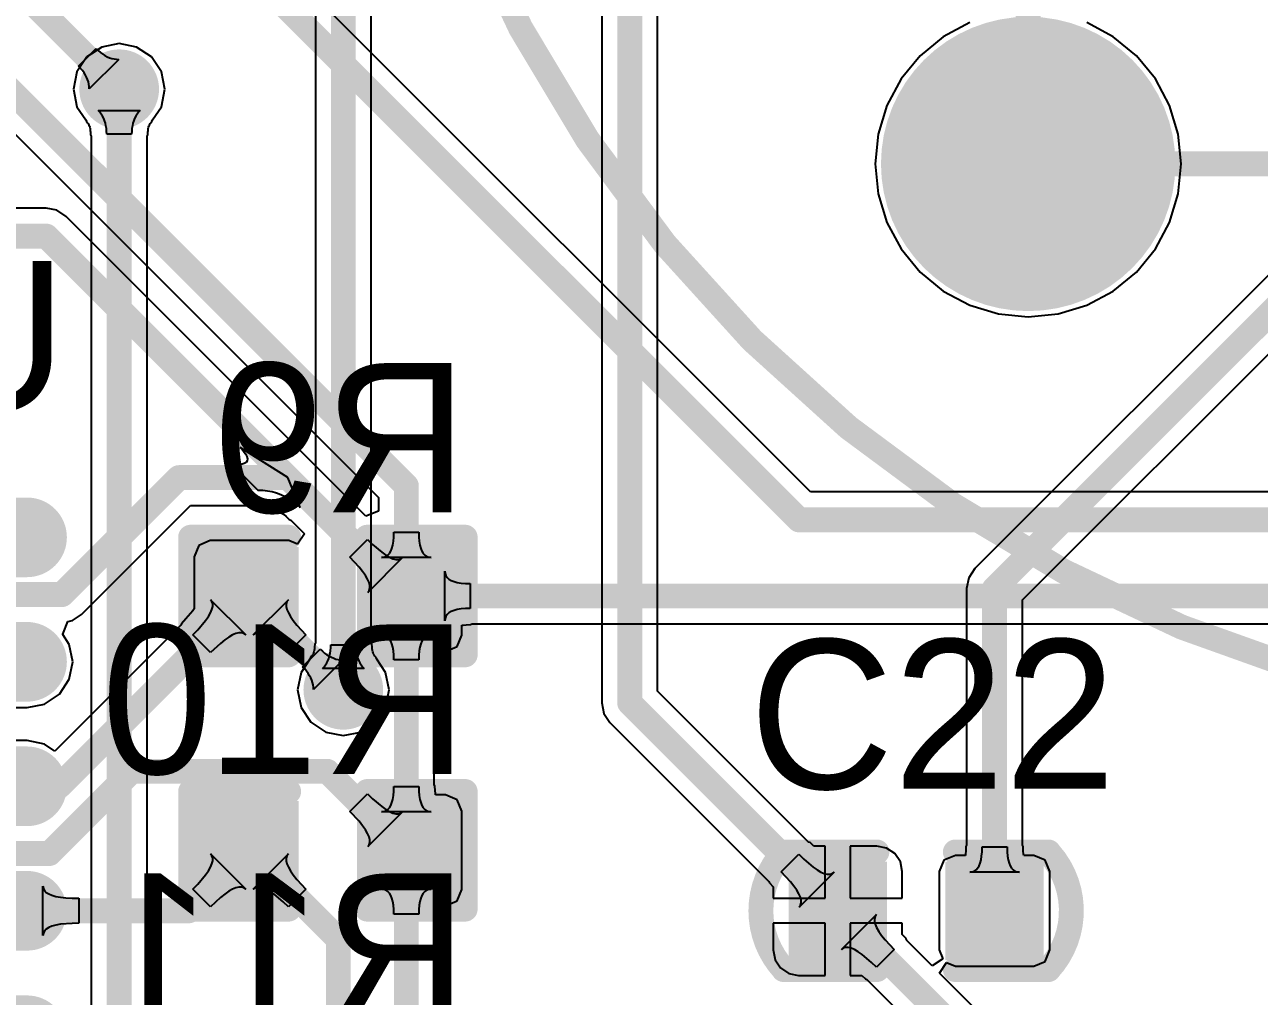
# Model space of a CAD drawing. Header units: millimetres. Extents: x 6.5 to 10.45, y 0.98 to 5.86.
# Drawn here: x 9.1071 to 9.6028, y 2.4156 to 2.8059 of the extents above; entities that cross this region are included whole.
import ezdxf

# ---------------------------------------------------------------- set-up
doc = ezdxf.new("R2010")
doc.units = ezdxf.units.MM
doc.header["$MEASUREMENT"] = 0
for name, color, linetype in [('BottomLayer', 5, 'Continuous'), ('BottomOverlay', 54, 'Continuous'), ('BottomPaste', 16, 'Continuous'), ('BottomSolder', 6, 'Continuous'), ('MultiLayer', 9, 'Continuous'), ('PadHoleLayer', 156, 'Continuous'), ('TopLayer', 1, 'Continuous'), ('TopOverlay', 2, 'Continuous'), ('TopPaste', 8, 'Continuous'), ('TopSolder', 216, 'Continuous'), ('ViaHoleLayer', 16, 'Continuous')]:
    doc.layers.add(name, color=color, linetype=linetype)

# ---------------------------------------------------------------- blocks, each defined once
blk = doc.blocks.new('___C0603_25')
at = {"layer": 'TopLayer'}
for points in [[(-0.04724, -0.01575), (-0.01575, -0.01575), (-0.04724, 0.01575), (-0.01575, 0.01575)], [(0.01575, -0.01575), (0.04724, -0.01575), (0.01575, 0.01575), (0.04724, 0.01575)]]:
    blk.add_solid(points, dxfattribs=at)
at = {"layer": 'TopOverlay', "const_width": 0.01}
for points in [[(-0.05311, -0.02359, -0.390984), (-0.05311, 0.02359)], [(0.05361, 0.02304, -0.384894), (0.05311, -0.02359)]]:
    blk.add_lwpolyline(points, format="xyb", dxfattribs=at)
for points in [[(-0.05315, 0.02362), (-0.01575, 0.02362)], [(0.01575, 0.02362), (0.05315, 0.02362)], [(-0.05315, -0.02362), (-0.01575, -0.02362)], [(0.01575, -0.02362), (0.05315, -0.02362)]]:
    blk.add_lwpolyline(points, dxfattribs=at)
at = {"layer": 'TopOverlay', "const_width": 0.005}
for points in [[(-0.05565, 0.02362, 1), (-0.05065, 0.02362, 1)], [(-0.05561, 0.02359, 1), (-0.05061, 0.02359, 1)], [(-0.01825, 0.02362, 1), (-0.01325, 0.02362, 1)], [(0.01325, 0.02362, 1), (0.01825, 0.02362, 1)], [(0.05065, 0.02362, 1), (0.05565, 0.02362, 1)], [(0.05111, 0.02304, 1), (0.05611, 0.02304, 1)], [(-0.05565, -0.02362, 1), (-0.05065, -0.02362, 1)], [(-0.05561, -0.02359, 1), (-0.05061, -0.02359, 1)], [(-0.01825, -0.02362, 1), (-0.01325, -0.02362, 1)], [(0.01325, -0.02362, 1), (0.01825, -0.02362, 1)], [(0.05061, -0.02359, 1), (0.05561, -0.02359, 1)], [(0.05065, -0.02362, 1), (0.05565, -0.02362, 1)]]:
    blk.add_lwpolyline(points, format="xyb", close=True, dxfattribs=at)
at = {"layer": 'TopPaste'}
for points in [[(-0.04724, -0.01575), (-0.01575, -0.01575), (-0.04724, 0.01575), (-0.01575, 0.01575)], [(0.01575, -0.01575), (0.04724, -0.01575), (0.01575, 0.01575), (0.04724, 0.01575)]]:
    blk.add_solid(points, dxfattribs=at)
at = {"layer": 'TopSolder'}
for points in [[(-0.05124, -0.01975), (-0.01175, -0.01975), (-0.05124, 0.01975), (-0.01175, 0.01975)], [(0.01175, -0.01975), (0.05124, -0.01975), (0.01175, 0.01975), (0.05124, 0.01975)]]:
    blk.add_solid(points, dxfattribs=at)
blk = doc.blocks.new('__2_31')
at = {"layer": 'BottomLayer', "const_width": 0.05512}
blk.add_lwpolyline([(-0.12256, -0.37, 1), (-0.06744, -0.37, 1)], format="xyb", close=True, dxfattribs=at)
at = {"layer": 'BottomSolder', "const_width": 0.05912}
blk.add_lwpolyline([(-0.12456, -0.37, 1), (-0.06544, -0.37, 1)], format="xyb", close=True, dxfattribs=at)
at = {"layer": 'MultiLayer', "const_width": 0.05512}
blk.add_lwpolyline([(-0.12256, -0.37, 1), (-0.06744, -0.37, 1)], format="xyb", close=True, dxfattribs=at)
at = {"layer": 'PadHoleLayer', "const_width": 0.03543}
blk.add_lwpolyline([(-0.11272, -0.37, 1), (-0.07728, -0.37, 1)], format="xyb", close=True, dxfattribs=at)
at = {"layer": 'TopLayer', "const_width": 0.05512}
blk.add_lwpolyline([(-0.12256, -0.37, 1), (-0.06744, -0.37, 1)], format="xyb", close=True, dxfattribs=at)
at = {"layer": 'TopOverlay'}
for points, const_width in [([(0.7015, -0.065, 1), (-0.3615, -0.065, 1)], 0.01), ([(-0.0975, -0.37, 1), (-0.0925, -0.37, 1)], 0.005), ([(-0.0975, -0.37, 1), (-0.0925, -0.37, 1)], 0.005)]:
    blk.add_lwpolyline(points, format="xyb", close=True, dxfattribs=dict(at, const_width=const_width))
at = {"layer": 'TopOverlay', "const_width": 0.01}
for points in [[(-0.095, -0.37), (-0.095, 0.24024)], [(-0.095, -0.37), (0.4365, -0.37)]]:
    blk.add_lwpolyline(points, dxfattribs=at)
at = {"layer": 'TopSolder', "const_width": 0.05912}
blk.add_lwpolyline([(-0.12456, -0.37, 1), (-0.06544, -0.37, 1)], format="xyb", close=True, dxfattribs=at)
blk = doc.blocks.new('___R0603_B_50')
at = {"layer": 'BottomLayer'}
for points in [[(-0.04724, -0.01575), (-0.01575, -0.01575), (-0.04724, 0.01575), (-0.01575, 0.01575)], [(0.01575, -0.01575), (0.04724, -0.01575), (0.01575, 0.01575), (0.04724, 0.01575)]]:
    blk.add_solid(points, dxfattribs=at)
at = {"layer": 'BottomOverlay', "const_width": 0.01}
for points in [[(-0.01575, 0.02362), (-0.05512, 0.02362)], [(-0.05512, 0.02362), (-0.05512, -0.02362)], [(0.05512, 0.02362), (0.01575, 0.02362)], [(0.05512, 0.02362), (0.05512, -0.02362)], [(-0.01575, -0.02362), (-0.05512, -0.02362)], [(0.05512, -0.02362), (0.01575, -0.02362)]]:
    blk.add_lwpolyline(points, dxfattribs=at)
at = {"layer": 'BottomOverlay', "const_width": 0.005}
for points in [[(-0.05762, 0.02362, 1), (-0.05262, 0.02362, 1)], [(-0.05762, 0.02362, 1), (-0.05262, 0.02362, 1)], [(-0.01825, 0.02362, 1), (-0.01325, 0.02362, 1)], [(0.01325, 0.02362, 1), (0.01825, 0.02362, 1)], [(0.05262, 0.02362, 1), (0.05762, 0.02362, 1)], [(0.05262, 0.02362, 1), (0.05762, 0.02362, 1)], [(-0.05762, -0.02362, 1), (-0.05262, -0.02362, 1)], [(-0.05762, -0.02362, 1), (-0.05262, -0.02362, 1)], [(-0.01825, -0.02362, 1), (-0.01325, -0.02362, 1)], [(0.01325, -0.02362, 1), (0.01825, -0.02362, 1)], [(0.05262, -0.02362, 1), (0.05762, -0.02362, 1)], [(0.05262, -0.02362, 1), (0.05762, -0.02362, 1)]]:
    blk.add_lwpolyline(points, format="xyb", close=True, dxfattribs=at)
at = {"layer": 'BottomPaste'}
for points in [[(-0.04724, -0.01575), (-0.01575, -0.01575), (-0.04724, 0.01575), (-0.01575, 0.01575)], [(0.01575, -0.01575), (0.04724, -0.01575), (0.01575, 0.01575), (0.04724, 0.01575)]]:
    blk.add_solid(points, dxfattribs=at)
at = {"layer": 'BottomSolder'}
for points in [[(-0.05124, -0.01975), (-0.01175, -0.01975), (-0.05124, 0.01975), (-0.01175, 0.01975)], [(0.01175, -0.01975), (0.05124, -0.01975), (0.01175, 0.01975), (0.05124, 0.01975)]]:
    blk.add_solid(points, dxfattribs=at)
blk = doc.blocks.new('___R0603_B_51')
at = {"layer": 'BottomLayer'}
for points in [[(-0.04724, -0.01575), (-0.01575, -0.01575), (-0.04724, 0.01575), (-0.01575, 0.01575)], [(0.01575, -0.01575), (0.04724, -0.01575), (0.01575, 0.01575), (0.04724, 0.01575)]]:
    blk.add_solid(points, dxfattribs=at)
at = {"layer": 'BottomOverlay', "const_width": 0.01}
for points in [[(-0.01575, 0.02362), (-0.05512, 0.02362)], [(-0.05512, 0.02362), (-0.05512, -0.02362)], [(0.05512, 0.02362), (0.01575, 0.02362)], [(0.05512, 0.02362), (0.05512, -0.02362)], [(-0.01575, -0.02362), (-0.05512, -0.02362)], [(0.05512, -0.02362), (0.01575, -0.02362)]]:
    blk.add_lwpolyline(points, dxfattribs=at)
at = {"layer": 'BottomOverlay', "const_width": 0.005}
for points in [[(-0.05762, 0.02362, 1), (-0.05262, 0.02362, 1)], [(-0.05762, 0.02362, 1), (-0.05262, 0.02362, 1)], [(-0.01825, 0.02362, 1), (-0.01325, 0.02362, 1)], [(0.01325, 0.02362, 1), (0.01825, 0.02362, 1)], [(0.05262, 0.02362, 1), (0.05762, 0.02362, 1)], [(0.05262, 0.02362, 1), (0.05762, 0.02362, 1)], [(-0.05762, -0.02362, 1), (-0.05262, -0.02362, 1)], [(-0.05762, -0.02362, 1), (-0.05262, -0.02362, 1)], [(-0.01825, -0.02362, 1), (-0.01325, -0.02362, 1)], [(0.01325, -0.02362, 1), (0.01825, -0.02362, 1)], [(0.05262, -0.02362, 1), (0.05762, -0.02362, 1)], [(0.05262, -0.02362, 1), (0.05762, -0.02362, 1)]]:
    blk.add_lwpolyline(points, format="xyb", close=True, dxfattribs=at)
at = {"layer": 'BottomPaste'}
for points in [[(-0.04724, -0.01575), (-0.01575, -0.01575), (-0.04724, 0.01575), (-0.01575, 0.01575)], [(0.01575, -0.01575), (0.04724, -0.01575), (0.01575, 0.01575), (0.04724, 0.01575)]]:
    blk.add_solid(points, dxfattribs=at)
at = {"layer": 'BottomSolder'}
for points in [[(-0.05124, -0.01975), (-0.01175, -0.01975), (-0.05124, 0.01975), (-0.01175, 0.01975)], [(0.01175, -0.01975), (0.05124, -0.01975), (0.01175, 0.01975), (0.05124, 0.01975)]]:
    blk.add_solid(points, dxfattribs=at)
blk = doc.blocks.new('74HC___SOP16_B_71')
at = {"layer": 'BottomLayer', "const_width": 0.024}
for points in [[(0.028, 0.15), (-0.028, 0.15)], [(0.028, 0.1), (-0.028, 0.1)], [(0.028, 0.05), (-0.028, 0.05)], [(0.028, 0), (-0.028, 0)]]:
    blk.add_lwpolyline(points, dxfattribs=at)
at = {"layer": 'BottomLayer', "const_width": 0.012}
for points in [[(-0.034, 0.15, 1), (-0.022, 0.15, 1)], [(-0.034, 0.1, 1), (-0.022, 0.1, 1)], [(-0.034, 0.05, 1), (-0.022, 0.05, 1)], [(-0.034, 0, 1), (-0.022, 0, 1)]]:
    blk.add_lwpolyline(points, format="xyb", close=True, dxfattribs=at)
at = {"layer": 'BottomPaste', "const_width": 0.024}
for points in [[(0.028, 0.15), (-0.028, 0.15)], [(0.028, 0.1), (-0.028, 0.1)], [(0.028, 0.05), (-0.028, 0.05)], [(0.028, 0), (-0.028, 0)]]:
    blk.add_lwpolyline(points, dxfattribs=at)
at = {"layer": 'BottomPaste', "const_width": 0.012}
for points in [[(-0.034, 0.15, 1), (-0.022, 0.15, 1)], [(-0.034, 0.1, 1), (-0.022, 0.1, 1)], [(-0.034, 0.05, 1), (-0.022, 0.05, 1)], [(-0.034, 0, 1), (-0.022, 0, 1)]]:
    blk.add_lwpolyline(points, format="xyb", close=True, dxfattribs=at)
at = {"layer": 'BottomSolder', "const_width": 0.032}
for points in [[(0.028, 0.2), (-0.028, 0.2)], [(0.028, 0.15), (-0.028, 0.15)], [(0.028, 0.1), (-0.028, 0.1)], [(0.028, 0.05), (-0.028, 0.05)], [(0.028, 0), (-0.028, 0)]]:
    blk.add_lwpolyline(points, dxfattribs=at)
at = {"layer": 'BottomSolder', "const_width": 0.016}
for points in [[(-0.036, 0.2, 1), (-0.02, 0.2, 1)], [(-0.036, 0.15, 1), (-0.02, 0.15, 1)], [(-0.036, 0.1, 1), (-0.02, 0.1, 1)], [(-0.036, 0.05, 1), (-0.02, 0.05, 1)], [(-0.036, 0, 1), (-0.02, 0, 1)]]:
    blk.add_lwpolyline(points, format="xyb", close=True, dxfattribs=at)

msp = doc.modelspace()

# ---------------------------------------------------------------- linework, layer by layer
at = {"layer": 'BottomLayer'}
for p, q in [((9.42265, 2.61822), (8.52508, 3.51578)), ((8.48544, 3.3797), (9.24909, 2.61604)), ((9.4865, 2.80674), (9.47588, 2.80106)), ((9.54412, 2.80106), (9.5335, 2.80674)), ((9.47588, 2.80106), (9.46657, 2.79343)), ((9.55343, 2.79343), (9.54412, 2.80106)), ((9.12866, 2.78927), (9.13573, 2.79634)), ((9.13573, 2.79634), (9.13661, 2.79551)), ((9.14488, 2.792), (9.133, 2.78012)), ((9.13661, 2.79551), (9.1375, 2.79476)), ((9.1375, 2.79476), (9.1384, 2.79411)), ((9.1384, 2.79411), (9.1393, 2.79354)), ((9.1393, 2.79354), (9.14021, 2.79306)), ((9.14021, 2.79306), (9.14113, 2.79267)), ((9.14113, 2.79267), (9.14206, 2.79237)), ((9.14206, 2.79237), (9.14299, 2.79216)), ((9.14299, 2.79216), (9.14393, 2.79203)), ((9.14393, 2.79203), (9.14488, 2.792)), ((9.46657, 2.79343), (9.45894, 2.78412)), ((9.56106, 2.78412), (9.55343, 2.79343)), ((9.12949, 2.78839), (9.12866, 2.78927)), ((9.13024, 2.7875), (9.12949, 2.78839)), ((9.13089, 2.7866), (9.13024, 2.7875)), ((9.13146, 2.7857), (9.13089, 2.7866)), ((9.13194, 2.78479), (9.13146, 2.7857)), ((9.13233, 2.78387), (9.13194, 2.78479)), ((9.13263, 2.78294), (9.13233, 2.78387)), ((9.13284, 2.78201), (9.13263, 2.78294)), ((9.13297, 2.78107), (9.13284, 2.78201)), ((9.45894, 2.78412), (9.45326, 2.7735)), ((9.56674, 2.7735), (9.56106, 2.78412)), ((9.133, 2.78012), (9.13297, 2.78107)), ((9.45326, 2.7735), (9.44977, 2.76198)), ((9.57023, 2.76198), (9.56674, 2.7735)), ((9.44977, 2.76198), (9.44859, 2.75)), ((9.57141, 2.75), (9.57023, 2.76198)), ((9.44859, 2.75), (9.44977, 2.73802)), ((9.57023, 2.73802), (9.57141, 2.75)), ((9.44977, 2.73802), (9.45326, 2.7265)), ((9.56674, 2.7265), (9.57023, 2.73802)), ((9.11574, 2.73222), (7.651, 2.73222)), ((9.12003, 2.73136), (9.11574, 2.73222)), ((9.11574, 2.73222), (9.11574, 2.73222)), ((9.12367, 2.72893), (9.12003, 2.73136)), ((9.22067, 2.63193), (9.12367, 2.72893)), ((9.45326, 2.7265), (9.45894, 2.71588)), ((9.56106, 2.71588), (9.56674, 2.7265)), ((9.45894, 2.71588), (9.46657, 2.70657)), ((9.55343, 2.70657), (9.56106, 2.71588)), ((9.46657, 2.70657), (9.47588, 2.69894)), ((9.54412, 2.69894), (9.55343, 2.70657)), ((9.47588, 2.69894), (9.4865, 2.69326)), ((9.5335, 2.69326), (9.54412, 2.69894)), ((9.4865, 2.69326), (9.49802, 2.68977)), ((9.52198, 2.68977), (9.5335, 2.69326)), ((9.49802, 2.68977), (9.51, 2.68859)), ((9.51, 2.68859), (9.52198, 2.68977)), ((9.21274, 2.624), (9.1936, 2.63607)), ((9.1936, 2.63607), (9.19484, 2.63473)), ((9.19484, 2.63473), (9.19574, 2.63353)), ((9.19574, 2.63353), (9.1963, 2.63246)), ((9.1963, 2.63246), (9.19652, 2.63155)), ((9.1925, 2.62907), (9.19067, 2.629)), ((9.19067, 2.629), (9.20067, 2.619)), ((9.19398, 2.62928), (9.1925, 2.62907)), ((9.19513, 2.62964), (9.19398, 2.62928)), ((9.19594, 2.63013), (9.19513, 2.62964)), ((9.1964, 2.63077), (9.19594, 2.63013)), ((9.19652, 2.63155), (9.1964, 2.63077)), ((9.24409, 2.6085), (9.22067, 2.63193)), ((9.22067, 2.63193), (9.22067, 2.63193)), ((9.21774, 2.61193), (9.21274, 2.624)), ((9.20067, 2.619), (9.20264, 2.61893)), ((9.20264, 2.61893), (9.20455, 2.61872)), ((9.20455, 2.61872), (9.2064, 2.61836)), ((9.2064, 2.61836), (9.2082, 2.61787)), ((9.2082, 2.61787), (9.20993, 2.61723)), ((9.64385, 2.61822), (9.42265, 2.61822)), ((9.12993, 2.56907), (9.17365, 2.61278)), ((9.17365, 2.61278), (9.19983, 2.61278)), ((9.19983, 2.61278), (9.20043, 2.61251)), ((9.20993, 2.61723), (9.21161, 2.61645)), ((9.21161, 2.61645), (9.21323, 2.61554)), ((9.21323, 2.61554), (9.21479, 2.61447)), ((9.21479, 2.61447), (9.21629, 2.61327)), ((9.21629, 2.61327), (9.21774, 2.61193)), ((9.24909, 2.61604), (9.24909, 2.61058)), ((9.20043, 2.61251), (9.20216, 2.61245)), ((9.20216, 2.61245), (9.20358, 2.61229)), ((9.20358, 2.61229), (9.20493, 2.61203)), ((9.20493, 2.61203), (9.20621, 2.61168)), ((9.20621, 2.61168), (9.20745, 2.61123)), ((9.20745, 2.61123), (9.20864, 2.61067)), ((9.20864, 2.61067), (9.2098, 2.61002)), ((9.2098, 2.61002), (9.21093, 2.60925)), ((9.21093, 2.60925), (9.21205, 2.60835)), ((9.21205, 2.60835), (9.21331, 2.60717)), ((9.24909, 2.61058), (9.24409, 2.6085)), ((9.21331, 2.60717), (9.21393, 2.60694)), ((9.21393, 2.60694), (9.21943, 2.60145)), ((9.18157, 2.59867), (9.17698, 2.59677)), ((9.21307, 2.59867), (9.18157, 2.59867)), ((9.2166, 2.59721), (9.21307, 2.59867)), ((9.21943, 2.60145), (9.2166, 2.59721)), ((9.23762, 2.59205), (9.24469, 2.59912)), ((9.24469, 2.59912), (9.24675, 2.59713)), ((9.25486, 2.59688), (9.25511, 2.5984)), ((9.25511, 2.5984), (9.25526, 2.60012)), ((9.25526, 2.60012), (9.25531, 2.60205)), ((9.25531, 2.60205), (9.26531, 2.60205)), ((9.26531, 2.60205), (9.26536, 2.60012)), ((9.26536, 2.60012), (9.26551, 2.5984)), ((9.26551, 2.5984), (9.26576, 2.59688)), ((9.17698, 2.59677), (9.17508, 2.59218)), ((9.24675, 2.59713), (9.25044, 2.59399)), ((9.25044, 2.59399), (9.25207, 2.59285)), ((9.25207, 2.59285), (9.25356, 2.59199)), ((9.25211, 2.59233), (9.25286, 2.59284)), ((9.25286, 2.59284), (9.25351, 2.59355)), ((9.25351, 2.59355), (9.25406, 2.59446)), ((9.25406, 2.59446), (9.25451, 2.59557)), ((9.25451, 2.59557), (9.25486, 2.59688)), ((9.26576, 2.59688), (9.26611, 2.59557)), ((9.26611, 2.59557), (9.26656, 2.59446)), ((9.26656, 2.59446), (9.26711, 2.59355)), ((9.26711, 2.59355), (9.26776, 2.59284)), ((9.26776, 2.59284), (9.26851, 2.59233)), ((9.17508, 2.59218), (9.17508, 2.57123)), ((9.24132, 2.58807), (9.23762, 2.59205)), ((9.24275, 2.58629), (9.24132, 2.58807)), ((9.25883, 2.59193), (9.24481, 2.5779)), ((9.25031, 2.59193), (9.25126, 2.59203)), ((9.27031, 2.59193), (9.25031, 2.59193)), ((9.25126, 2.59203), (9.25211, 2.59233)), ((9.25356, 2.59199), (9.2549, 2.59141)), ((9.2549, 2.59141), (9.2561, 2.59111)), ((9.2561, 2.59111), (9.25716, 2.5911)), ((9.25716, 2.5911), (9.25807, 2.59137)), ((9.25807, 2.59137), (9.25883, 2.59193)), ((9.26851, 2.59233), (9.26936, 2.59203)), ((9.26936, 2.59203), (9.27031, 2.59193)), ((9.24389, 2.58466), (9.24275, 2.58629)), ((9.24475, 2.58318), (9.24389, 2.58466)), ((9.24533, 2.58183), (9.24475, 2.58318)), ((9.27581, 2.56643), (9.27581, 2.58643)), ((9.27581, 2.58643), (9.27591, 2.58548)), ((9.27591, 2.58548), (9.27621, 2.58463)), ((9.27621, 2.58463), (9.27672, 2.58388)), ((9.27672, 2.58388), (9.27743, 2.58323)), ((9.27743, 2.58323), (9.27834, 2.58268)), ((9.24481, 2.5779), (9.24537, 2.57867)), ((9.24562, 2.58064), (9.24533, 2.58183)), ((9.24537, 2.57867), (9.24564, 2.57958)), ((9.24564, 2.57958), (9.24562, 2.58064)), ((9.27834, 2.58268), (9.27945, 2.58223)), ((9.27945, 2.58223), (9.28077, 2.58188)), ((9.28077, 2.58188), (9.28228, 2.58163)), ((9.28228, 2.58163), (9.28401, 2.58148)), ((9.28401, 2.58148), (9.28593, 2.58143)), ((9.28593, 2.58143), (9.28593, 2.57143)), ((9.18227, 2.57417), (9.1817, 2.57495)), ((9.1817, 2.57495), (9.19584, 2.56081)), ((9.18255, 2.57326), (9.18227, 2.57417)), ((9.18255, 2.57219), (9.18255, 2.57326)), ((9.19879, 2.56081), (9.21294, 2.57495)), ((9.21237, 2.57417), (9.21209, 2.57326)), ((9.21209, 2.57326), (9.21209, 2.57219)), ((9.21294, 2.57495), (9.21237, 2.57417)), ((9.12629, 2.56664), (9.12993, 2.56907)), ((9.17456, 2.5705), (9.17179, 2.56722)), ((9.17508, 2.57123), (9.17456, 2.5705)), ((9.17972, 2.56654), (9.18085, 2.56816)), ((9.18085, 2.56816), (9.1817, 2.56965)), ((9.1817, 2.56965), (9.18227, 2.57099)), ((9.18227, 2.57099), (9.18255, 2.57219)), ((9.21209, 2.57219), (9.21237, 2.57099)), ((9.21237, 2.57099), (9.21294, 2.56965)), ((9.21294, 2.56965), (9.21378, 2.56816)), ((9.21378, 2.56816), (9.21492, 2.56654)), ((9.27621, 2.56823), (9.27591, 2.56738)), ((9.27672, 2.56898), (9.27621, 2.56823)), ((9.27743, 2.56963), (9.27672, 2.56898)), ((9.27834, 2.57018), (9.27743, 2.56963)), ((9.27945, 2.57063), (9.27834, 2.57018)), ((9.28077, 2.57098), (9.27945, 2.57063)), ((9.28228, 2.57123), (9.28077, 2.57098)), ((9.28401, 2.57138), (9.28228, 2.57123)), ((9.28593, 2.57143), (9.28401, 2.57138)), ((9.1697, 2.56467), (9.1192, 2.51417)), ((9.12233, 2.56113), (9.12438, 2.56626)), ((9.12438, 2.56626), (9.12629, 2.56664)), ((9.16996, 2.56532), (9.1697, 2.56467)), ((9.17179, 2.56722), (9.16996, 2.56532)), ((9.17661, 2.56286), (9.17972, 2.56654)), ((9.21492, 2.56654), (9.21633, 2.56477)), ((9.21633, 2.56477), (9.22001, 2.56081)), ((9.27591, 2.56738), (9.27581, 2.56643)), ((9.28255, 2.56469), (9.2831, 2.56478)), ((9.28255, 2.56068), (9.28255, 2.56469)), ((9.2831, 2.56478), (9.28437, 2.56489)), ((9.28437, 2.56489), (9.2861, 2.56494)), ((9.2861, 2.56494), (9.28672, 2.56521)), ((9.28672, 2.56521), (9.78855, 2.56521)), ((9.12235, 2.56093), (9.12233, 2.56113)), ((9.12496, 2.55702), (9.12235, 2.56093)), ((9.17463, 2.56081), (9.17661, 2.56286)), ((9.1817, 2.55374), (9.17463, 2.56081)), ((9.18743, 2.55883), (9.18566, 2.55742)), ((9.18905, 2.55996), (9.18743, 2.55883)), ((9.19054, 2.56081), (9.18905, 2.55996)), ((9.19188, 2.56138), (9.19054, 2.56081)), ((9.19308, 2.56166), (9.19188, 2.56138)), ((9.19415, 2.56166), (9.19308, 2.56166)), ((9.19506, 2.56138), (9.19415, 2.56166)), ((9.19584, 2.56081), (9.19506, 2.56138)), ((9.19957, 2.56138), (9.19879, 2.56081)), ((9.20049, 2.56166), (9.19957, 2.56138)), ((9.20155, 2.56166), (9.20049, 2.56166)), ((9.20275, 2.56138), (9.20155, 2.56166)), ((9.2041, 2.56081), (9.20275, 2.56138)), ((9.20558, 2.55996), (9.2041, 2.56081)), ((9.20721, 2.55883), (9.20558, 2.55996)), ((9.21089, 2.55572), (9.20721, 2.55883)), ((9.22001, 2.56081), (9.21294, 2.55374)), ((9.25126, 2.56071), (9.25031, 2.56081)), ((9.25031, 2.56081), (9.27031, 2.56081)), ((9.25211, 2.56041), (9.25126, 2.56071)), ((9.25286, 2.55991), (9.25211, 2.56041)), ((9.25351, 2.55921), (9.25286, 2.55991)), ((9.25406, 2.55831), (9.25351, 2.55921)), ((9.25451, 2.55721), (9.25406, 2.55831)), ((9.26656, 2.55831), (9.26611, 2.55721)), ((9.26711, 2.55921), (9.26656, 2.55831)), ((9.26776, 2.55991), (9.26711, 2.55921)), ((9.26851, 2.56041), (9.26776, 2.55991)), ((9.26936, 2.56071), (9.26851, 2.56041)), ((9.27031, 2.56081), (9.26936, 2.56071)), ((9.28065, 2.55609), (9.28255, 2.56068)), ((9.12635, 2.55), (9.12496, 2.55702)), ((9.18566, 2.55742), (9.1817, 2.55374)), ((9.21294, 2.55374), (9.21089, 2.55572)), ((9.21866, 2.54802), (9.22573, 2.55509)), ((9.22573, 2.55509), (9.22661, 2.55425)), ((9.22661, 2.55425), (9.2275, 2.55351)), ((9.2275, 2.55351), (9.2284, 2.55285)), ((9.25486, 2.55591), (9.25451, 2.55721)), ((9.25511, 2.55441), (9.25486, 2.55591)), ((9.25526, 2.55271), (9.25511, 2.55441)), ((9.26551, 2.55441), (9.26536, 2.55271)), ((9.26576, 2.55591), (9.26551, 2.55441)), ((9.26611, 2.55721), (9.26576, 2.55591)), ((9.27185, 2.55234), (9.27196, 2.55359)), ((9.27196, 2.55359), (9.27206, 2.55419)), ((9.27206, 2.55419), (9.27606, 2.55419)), ((9.27606, 2.55419), (9.28065, 2.55609)), ((9.12496, 2.54298), (9.12635, 2.55)), ((9.23488, 2.55075), (9.223, 2.53887)), ((9.2284, 2.55285), (9.2293, 2.55229)), ((9.2293, 2.55229), (9.23021, 2.55181)), ((9.23021, 2.55181), (9.23113, 2.55142)), ((9.23113, 2.55142), (9.23206, 2.55112)), ((9.23206, 2.55112), (9.23299, 2.5509)), ((9.23299, 2.5509), (9.23393, 2.55078)), ((9.23393, 2.55078), (9.23488, 2.55075)), ((9.25531, 2.55081), (9.25526, 2.55271)), ((9.26531, 2.55081), (9.25531, 2.55081)), ((9.26536, 2.55271), (9.26531, 2.55081)), ((9.27153, 2.55002), (9.2718, 2.55064)), ((9.27153, 2.50069), (9.27153, 2.55002)), ((9.2718, 2.55064), (9.27185, 2.55234)), ((9.21949, 2.54713), (9.21866, 2.54802)), ((9.22024, 2.54624), (9.21949, 2.54713)), ((9.22089, 2.54535), (9.22024, 2.54624)), ((9.22146, 2.54444), (9.22089, 2.54535)), ((9.22194, 2.54353), (9.22146, 2.54444)), ((9.22233, 2.54262), (9.22194, 2.54353)), ((9.12098, 2.53702), (9.12496, 2.54298)), ((9.22263, 2.54169), (9.22233, 2.54262)), ((9.22284, 2.54076), (9.22263, 2.54169)), ((9.22297, 2.53981), (9.22284, 2.54076)), ((9.223, 2.53887), (9.22297, 2.53981)), ((9.11502, 2.53304), (9.12098, 2.53702)), ((9.052, 2.53165), (9.108, 2.53165)), ((9.108, 2.53165), (9.11502, 2.53304)), ((9.108, 2.51835), (9.052, 2.51835)), ((9.11502, 2.51696), (9.108, 2.51835)), ((9.1192, 2.51417), (9.11502, 2.51696)), ((9.25526, 2.49798), (9.25531, 2.4999)), ((9.25531, 2.4999), (9.26531, 2.4999)), ((9.26531, 2.4999), (9.26536, 2.49798)), ((9.2718, 2.50007), (9.27153, 2.50069)), ((9.27185, 2.49835), (9.2718, 2.50007)), ((9.23762, 2.4899), (9.24469, 2.49698)), ((9.24469, 2.49698), (9.24675, 2.49498)), ((9.24675, 2.49498), (9.25044, 2.49185)), ((9.25451, 2.49343), (9.25486, 2.49474)), ((9.25486, 2.49474), (9.25511, 2.49626)), ((9.25511, 2.49626), (9.25526, 2.49798)), ((9.26536, 2.49798), (9.26551, 2.49626)), ((9.26551, 2.49626), (9.26576, 2.49474)), ((9.26576, 2.49474), (9.26611, 2.49343)), ((9.27196, 2.49707), (9.27185, 2.49835)), ((9.27205, 2.49653), (9.27196, 2.49707)), ((9.27606, 2.49653), (9.27205, 2.49653)), ((9.28065, 2.49463), (9.27606, 2.49653)), ((9.28255, 2.49003), (9.28065, 2.49463)), ((9.24132, 2.48593), (9.23762, 2.4899)), ((9.25883, 2.48978), (9.24481, 2.47576)), ((9.25031, 2.48978), (9.25126, 2.48989)), ((9.27031, 2.48978), (9.25031, 2.48978)), ((9.25044, 2.49185), (9.25207, 2.4907)), ((9.25126, 2.48989), (9.25211, 2.49019)), ((9.25207, 2.4907), (9.25356, 2.48984)), ((9.25211, 2.49019), (9.25286, 2.49069)), ((9.25286, 2.49069), (9.25351, 2.4914)), ((9.25351, 2.4914), (9.25406, 2.49231)), ((9.25356, 2.48984), (9.2549, 2.48927)), ((9.25406, 2.49231), (9.25451, 2.49343)), ((9.2549, 2.48927), (9.2561, 2.48897)), ((9.2561, 2.48897), (9.25716, 2.48896)), ((9.25716, 2.48896), (9.25807, 2.48923)), ((9.25807, 2.48923), (9.25883, 2.48978)), ((9.26611, 2.49343), (9.26656, 2.49231)), ((9.26656, 2.49231), (9.26711, 2.4914)), ((9.26711, 2.4914), (9.26776, 2.49069)), ((9.26776, 2.49069), (9.26851, 2.49019)), ((9.26851, 2.49019), (9.26936, 2.48989)), ((9.26936, 2.48989), (9.27031, 2.48978)), ((9.28255, 2.45854), (9.28255, 2.49003)), ((9.24275, 2.48415), (9.24132, 2.48593)), ((9.24389, 2.48252), (9.24275, 2.48415)), ((9.24475, 2.48104), (9.24389, 2.48252)), ((9.24533, 2.47969), (9.24475, 2.48104)), ((9.24562, 2.47849), (9.24533, 2.47969)), ((9.24481, 2.47576), (9.24537, 2.47653)), ((9.24537, 2.47653), (9.24564, 2.47744)), ((9.24564, 2.47744), (9.24562, 2.47849)), ((9.18227, 2.47203), (9.1817, 2.47281)), ((9.1817, 2.47281), (9.19584, 2.45867)), ((9.1817, 2.46751), (9.18227, 2.46885)), ((9.18255, 2.47111), (9.18227, 2.47203)), ((9.18227, 2.46885), (9.18255, 2.47005)), ((9.18255, 2.47005), (9.18255, 2.47111)), ((9.19879, 2.45867), (9.21294, 2.47281)), ((9.21237, 2.47203), (9.21209, 2.47111)), ((9.21209, 2.47111), (9.21209, 2.47005)), ((9.21209, 2.47005), (9.21237, 2.46885)), ((9.21294, 2.47281), (9.21237, 2.47203)), ((9.21237, 2.46885), (9.21294, 2.46751)), ((9.17661, 2.46072), (9.17972, 2.4644)), ((9.17972, 2.4644), (9.18085, 2.46602)), ((9.18085, 2.46602), (9.1817, 2.46751)), ((9.21294, 2.46751), (9.21378, 2.46602)), ((9.21378, 2.46602), (9.21492, 2.4644)), ((9.21492, 2.4644), (9.21633, 2.46263)), ((9.11441, 2.4401), (9.11441, 2.4599)), ((9.11441, 2.4599), (9.11455, 2.45897)), ((9.11455, 2.45897), (9.11498, 2.45814)), ((9.17463, 2.45867), (9.17661, 2.46072)), ((9.19188, 2.45923), (9.19054, 2.45867)), ((9.19308, 2.45952), (9.19188, 2.45923)), ((9.19415, 2.45952), (9.19308, 2.45952)), ((9.19506, 2.45923), (9.19415, 2.45952)), ((9.19584, 2.45867), (9.19506, 2.45923)), ((9.19957, 2.45923), (9.19879, 2.45867)), ((9.20049, 2.45952), (9.19957, 2.45923)), ((9.20155, 2.45952), (9.20049, 2.45952)), ((9.20275, 2.45923), (9.20155, 2.45952)), ((9.2041, 2.45867), (9.20275, 2.45923)), ((9.21633, 2.46263), (9.22001, 2.45867)), ((9.11498, 2.45814), (9.1157, 2.4574)), ((9.1157, 2.4574), (9.11671, 2.45677)), ((9.11671, 2.45677), (9.118, 2.45623)), ((9.118, 2.45623), (9.11959, 2.45578)), ((9.11959, 2.45578), (9.12145, 2.45544)), ((9.12145, 2.45544), (9.12361, 2.4552)), ((9.12361, 2.4552), (9.12606, 2.45505)), ((9.12606, 2.45505), (9.12879, 2.455)), ((9.12879, 2.455), (9.12879, 2.445)), ((9.1817, 2.4516), (9.17463, 2.45867)), ((9.18566, 2.45527), (9.1817, 2.4516)), ((9.18743, 2.45669), (9.18566, 2.45527)), ((9.18905, 2.45782), (9.18743, 2.45669)), ((9.19054, 2.45867), (9.18905, 2.45782)), ((9.20558, 2.45782), (9.2041, 2.45867)), ((9.20721, 2.45669), (9.20558, 2.45782)), ((9.21089, 2.45358), (9.20721, 2.45669)), ((9.22001, 2.45867), (9.21294, 2.4516)), ((9.25126, 2.45857), (9.25031, 2.45867)), ((9.25031, 2.45867), (9.27031, 2.45867)), ((9.25211, 2.45827), (9.25126, 2.45857)), ((9.25286, 2.45777), (9.25211, 2.45827)), ((9.25351, 2.45707), (9.25286, 2.45777)), ((9.25406, 2.45617), (9.25351, 2.45707)), ((9.25451, 2.45507), (9.25406, 2.45617)), ((9.25486, 2.45377), (9.25451, 2.45507)), ((9.26611, 2.45507), (9.26576, 2.45377)), ((9.26656, 2.45617), (9.26611, 2.45507)), ((9.26711, 2.45707), (9.26656, 2.45617)), ((9.26776, 2.45777), (9.26711, 2.45707)), ((9.26851, 2.45827), (9.26776, 2.45777)), ((9.26936, 2.45857), (9.26851, 2.45827)), ((9.27031, 2.45867), (9.26936, 2.45857)), ((9.27606, 2.45204), (9.28065, 2.45395)), ((9.28065, 2.45395), (9.28255, 2.45854)), ((9.21294, 2.4516), (9.21089, 2.45358)), ((9.25511, 2.45227), (9.25486, 2.45377)), ((9.25526, 2.45057), (9.25511, 2.45227)), ((9.25531, 2.44867), (9.25526, 2.45057)), ((9.26536, 2.45057), (9.26531, 2.44867)), ((9.26551, 2.45227), (9.26536, 2.45057)), ((9.26576, 2.45377), (9.26551, 2.45227)), ((9.2718, 2.4485), (9.27185, 2.4502)), ((9.27185, 2.4502), (9.27196, 2.45145)), ((9.27196, 2.45145), (9.27206, 2.45204)), ((9.27206, 2.45204), (9.27606, 2.45204)), ((9.11959, 2.44422), (9.118, 2.44377)), ((9.12145, 2.44456), (9.11959, 2.44422)), ((9.12606, 2.44495), (9.12145, 2.44456)), ((9.12879, 2.445), (9.12606, 2.44495)), ((9.26531, 2.44867), (9.25531, 2.44867)), ((9.27153, 2.44788), (9.2718, 2.4485)), ((9.27153, 2.39855), (9.27153, 2.44788)), ((9.11455, 2.44103), (9.11441, 2.4401)), ((9.11498, 2.44186), (9.11455, 2.44103)), ((9.1157, 2.4426), (9.11498, 2.44186)), ((9.11671, 2.44323), (9.1157, 2.4426)), ((9.118, 2.44377), (9.11671, 2.44323))]:
    msp.add_line(p, q, dxfattribs=at)
at = {"layer": 'BottomLayer', "const_width": 0.01}
for points in [[(8.05, 3.875), (9.145, 2.78)], [(8.15, 3.875), (9.418, 2.607)], [(8.48, 3.401), (9.26031, 2.62069)], [(7.651, 2.721), (9.11574, 2.721)], [(9.11574, 2.721), (9.21274, 2.624)], [(9.122, 2.577), (9.169, 2.624)], [(9.169, 2.624), (9.21274, 2.624)], [(9.21274, 2.624), (9.26031, 2.57643)], [(9.26031, 2.57643), (9.26031, 2.62069)], [(9.418, 2.607), (9.735, 2.607)], [(9.022, 2.577), (9.122, 2.577)], [(9.12089, 2.5), (9.19732, 2.57643)], [(9.19732, 2.57643), (9.235, 2.53875)], [(9.26031, 2.57643), (9.78855, 2.57643)], [(9.26031, 2.47429), (9.26031, 2.57643)], [(9.117, 2.473), (9.15, 2.506)], [(9.15, 2.506), (9.2286, 2.506)], [(9.2286, 2.506), (9.26031, 2.47429)], [(9.08, 2.5), (9.12089, 2.5)], [(9.17303, 2.45), (9.19732, 2.47429)], [(9.19732, 2.47429), (9.233, 2.4386)], [(9.26031, 2.37214), (9.26031, 2.47429)], [(8.957, 2.473), (9.117, 2.473)], [(9.08, 2.45), (9.17303, 2.45)], [(9.233, 2.24325), (9.233, 2.4386)]]:
    msp.add_lwpolyline(points, dxfattribs=at)
at = {"layer": 'BottomLayer'}
for points, const_width in [([(9.139, 2.78, 1), (9.151, 2.78, 1)], 0.012), ([(9.1425, 2.78, 1), (9.1475, 2.78, 1)], 0.005), ([(9.11324, 2.721, 1), (9.11824, 2.721, 1)], 0.005), ([(9.11324, 2.721, 1), (9.11824, 2.721, 1)], 0.005), ([(9.1665, 2.624, 1), (9.1715, 2.624, 1)], 0.005), ([(9.1665, 2.624, 1), (9.1715, 2.624, 1)], 0.005), ([(9.21024, 2.624, 1), (9.21524, 2.624, 1)], 0.005), ([(9.21024, 2.624, 1), (9.21524, 2.624, 1)], 0.005), ([(9.21024, 2.624, 1), (9.21524, 2.624, 1)], 0.005), ([(9.25781, 2.62069, 1), (9.26281, 2.62069, 1)], 0.005), ([(9.25781, 2.62069, 1), (9.26281, 2.62069, 1)], 0.005), ([(9.4155, 2.607, 1), (9.4205, 2.607, 1)], 0.005), ([(9.4155, 2.607, 1), (9.4205, 2.607, 1)], 0.005), ([(9.1195, 2.577, 1), (9.1245, 2.577, 1)], 0.005), ([(9.1195, 2.577, 1), (9.1245, 2.577, 1)], 0.005), ([(9.19482, 2.57643, 1), (9.19982, 2.57643, 1)], 0.005), ([(9.19482, 2.57643, 1), (9.19982, 2.57643, 1)], 0.005), ([(9.25781, 2.57643, 1), (9.26281, 2.57643, 1)], 0.005), ([(9.25781, 2.57643, 1), (9.26281, 2.57643, 1)], 0.005), ([(9.25781, 2.57643, 1), (9.26281, 2.57643, 1)], 0.005), ([(9.25781, 2.57643, 1), (9.26281, 2.57643, 1)], 0.005), ([(9.229, 2.53875, 1), (9.241, 2.53875, 1)], 0.012), ([(9.2325, 2.53875, 1), (9.2375, 2.53875, 1)], 0.005), ([(9.1475, 2.506, 1), (9.1525, 2.506, 1)], 0.005), ([(9.1475, 2.506, 1), (9.1525, 2.506, 1)], 0.005), ([(9.2261, 2.506, 1), (9.2311, 2.506, 1)], 0.005), ([(9.2261, 2.506, 1), (9.2311, 2.506, 1)], 0.005), ([(9.11839, 2.5, 1), (9.12339, 2.5, 1)], 0.005), ([(9.11839, 2.5, 1), (9.12339, 2.5, 1)], 0.005), ([(9.19482, 2.47429, 1), (9.19982, 2.47429, 1)], 0.005), ([(9.19482, 2.47429, 1), (9.19982, 2.47429, 1)], 0.005), ([(9.25781, 2.47429, 1), (9.26281, 2.47429, 1)], 0.005), ([(9.25781, 2.47429, 1), (9.26281, 2.47429, 1)], 0.005), ([(9.25781, 2.47429, 1), (9.26281, 2.47429, 1)], 0.005), ([(9.1145, 2.473, 1), (9.1195, 2.473, 1)], 0.005), ([(9.1145, 2.473, 1), (9.1195, 2.473, 1)], 0.005), ([(9.17053, 2.45, 1), (9.17553, 2.45, 1)], 0.005), ([(9.17053, 2.45, 1), (9.17553, 2.45, 1)], 0.005), ([(9.2305, 2.4386, 1), (9.2355, 2.4386, 1)], 0.005), ([(9.2305, 2.4386, 1), (9.2355, 2.4386, 1)], 0.005)]:
    msp.add_lwpolyline(points, format="xyb", close=True, dxfattribs=dict(at, const_width=const_width))
at = {"layer": 'BottomSolder', "const_width": 0.016}
for points in [[(9.137, 2.78, 1), (9.153, 2.78, 1)], [(9.227, 2.53875, 1), (9.243, 2.53875, 1)]]:
    msp.add_lwpolyline(points, format="xyb", close=True, dxfattribs=at)
at = {"layer": 'MultiLayer', "const_width": 0.012}
for points in [[(9.139, 2.78, 1), (9.151, 2.78, 1)], [(9.229, 2.53875, 1), (9.241, 2.53875, 1)]]:
    msp.add_lwpolyline(points, format="xyb", close=True, dxfattribs=at)
at = {"layer": 'TopLayer'}
for p, q in [((9.36122, 2.53815), (9.36122, 3.81039)), ((9.22378, 3.49209), (9.22378, 2.55765)), ((9.24622, 2.55765), (9.24622, 2.90943)), ((9.33878, 2.90299), (9.33878, 2.5335)), ((9.4865, 2.80674), (9.47588, 2.80106)), ((9.54412, 2.80106), (9.5335, 2.80674)), ((9.47588, 2.80106), (9.46657, 2.79343)), ((9.55343, 2.79343), (9.54412, 2.80106)), ((9.13798, 2.79696), (9.13202, 2.79298)), ((9.145, 2.79835), (9.13798, 2.79696)), ((9.15202, 2.79696), (9.145, 2.79835)), ((9.15798, 2.79298), (9.15202, 2.79696)), ((9.13202, 2.79298), (9.12804, 2.78702)), ((9.16196, 2.78702), (9.15798, 2.79298)), ((9.46657, 2.79343), (9.45894, 2.78412)), ((9.56106, 2.78412), (9.55343, 2.79343)), ((9.12804, 2.78702), (9.12665, 2.78)), ((9.16335, 2.78), (9.16196, 2.78702)), ((9.45894, 2.78412), (9.45326, 2.7735)), ((9.56674, 2.7735), (9.56106, 2.78412)), ((9.12665, 2.78), (9.12804, 2.77298)), ((9.16196, 2.77298), (9.16335, 2.78)), ((9.12804, 2.77298), (9.1316, 2.76765)), ((9.13725, 2.77074), (9.1366, 2.77143)), ((9.1366, 2.77143), (9.1534, 2.77143)), ((9.1534, 2.77143), (9.15275, 2.77074)), ((9.1584, 2.76765), (9.16196, 2.77298)), ((9.45326, 2.7735), (9.44977, 2.76198)), ((9.57023, 2.76198), (9.56674, 2.7735)), ((9.1316, 2.76765), (9.13184, 2.76701)), ((9.13184, 2.76701), (9.13228, 2.76654)), ((9.13228, 2.76654), (9.13249, 2.76627)), ((9.13249, 2.76627), (9.13268, 2.76596)), ((9.13782, 2.76998), (9.13725, 2.77074)), ((9.13833, 2.76917), (9.13782, 2.76998)), ((9.13878, 2.7683), (9.13833, 2.76917)), ((9.13915, 2.76738), (9.13878, 2.7683)), ((9.13946, 2.7664), (9.13915, 2.76738)), ((9.13969, 2.76536), (9.13946, 2.7664)), ((9.15054, 2.7664), (9.15031, 2.76536)), ((9.15085, 2.76738), (9.15054, 2.7664)), ((9.15122, 2.7683), (9.15085, 2.76738)), ((9.15167, 2.76917), (9.15122, 2.7683)), ((9.15218, 2.76998), (9.15167, 2.76917)), ((9.15275, 2.77074), (9.15218, 2.76998)), ((9.15732, 2.76596), (9.15751, 2.76627)), ((9.15751, 2.76627), (9.15772, 2.76654)), ((9.15772, 2.76654), (9.15816, 2.76701)), ((9.15816, 2.76701), (9.1584, 2.76765)), ((9.13268, 2.76596), (9.13286, 2.76561)), ((9.13286, 2.76561), (9.13303, 2.76519)), ((9.13303, 2.76519), (9.13318, 2.7647)), ((9.13318, 2.7647), (9.13331, 2.76413)), ((9.13331, 2.76413), (9.13341, 2.76347)), ((9.13341, 2.76347), (9.13348, 2.76273)), ((9.13348, 2.76273), (9.13351, 2.76171)), ((9.13351, 2.76171), (9.13378, 2.76109)), ((9.13986, 2.76426), (9.13969, 2.76536)), ((9.13997, 2.7631), (9.13986, 2.76426)), ((9.14, 2.76189), (9.13997, 2.7631)), ((9.15, 2.76189), (9.14, 2.76189)), ((9.15003, 2.7631), (9.15, 2.76189)), ((9.15014, 2.76426), (9.15003, 2.7631)), ((9.15031, 2.76536), (9.15014, 2.76426)), ((9.15622, 2.76109), (9.15649, 2.76171)), ((9.15649, 2.76171), (9.15652, 2.76273)), ((9.15652, 2.76273), (9.15659, 2.76347)), ((9.15659, 2.76347), (9.15669, 2.76413)), ((9.15669, 2.76413), (9.15682, 2.7647)), ((9.15682, 2.7647), (9.15697, 2.76519)), ((9.15697, 2.76519), (9.15714, 2.76561)), ((9.15714, 2.76561), (9.15732, 2.76596)), ((9.44977, 2.76198), (9.44859, 2.75)), ((9.57141, 2.75), (9.57023, 2.76198)), ((9.13378, 2.76109), (9.13378, 2.362)), ((9.15622, 2.36665), (9.15622, 2.76109)), ((9.44859, 2.75), (9.44977, 2.73802)), ((9.57023, 2.73802), (9.57141, 2.75)), ((9.44977, 2.73802), (9.45326, 2.7265)), ((9.56674, 2.7265), (9.57023, 2.73802)), ((9.45326, 2.7265), (9.45894, 2.71588)), ((9.56106, 2.71588), (9.56674, 2.7265)), ((9.62107, 2.71993), (9.48857, 2.58743)), ((9.45894, 2.71588), (9.46657, 2.70657)), ((9.55343, 2.70657), (9.56106, 2.71588)), ((9.46657, 2.70657), (9.47588, 2.69894)), ((9.54412, 2.69894), (9.55343, 2.70657)), ((9.47588, 2.69894), (9.4865, 2.69326)), ((9.50771, 2.57485), (9.63365, 2.70078)), ((9.5335, 2.69326), (9.54412, 2.69894)), ((9.4865, 2.69326), (9.49802, 2.68977)), ((9.52198, 2.68977), (9.5335, 2.69326)), ((9.49802, 2.68977), (9.51, 2.68859)), ((9.51, 2.68859), (9.52198, 2.68977)), ((9.48613, 2.58379), (9.48528, 2.5795)), ((9.48857, 2.58743), (9.48613, 2.58379)), ((9.48528, 2.5795), (9.48528, 2.5795)), ((9.48528, 2.5795), (9.48528, 2.47641)), ((9.50771, 2.47641), (9.50771, 2.57485)), ((9.22286, 2.55314), (9.22268, 2.55278)), ((9.22303, 2.55355), (9.22286, 2.55314)), ((9.22318, 2.55404), (9.22303, 2.55355)), ((9.22331, 2.55461), (9.22318, 2.55404)), ((9.22341, 2.55527), (9.22331, 2.55461)), ((9.22348, 2.55602), (9.22341, 2.55527)), ((9.22351, 2.55704), (9.22348, 2.55602)), ((9.22378, 2.55765), (9.22351, 2.55704)), ((9.22946, 2.55235), (9.22969, 2.55339)), ((9.22969, 2.55339), (9.22986, 2.55449)), ((9.22986, 2.55449), (9.22997, 2.55564)), ((9.22997, 2.55564), (9.23, 2.55685)), ((9.23, 2.55685), (9.24, 2.55685)), ((9.24, 2.55685), (9.24003, 2.55564)), ((9.24003, 2.55564), (9.24014, 2.55449)), ((9.24014, 2.55449), (9.24031, 2.55339)), ((9.24031, 2.55339), (9.24054, 2.55235)), ((9.24649, 2.55704), (9.24622, 2.55765)), ((9.24652, 2.55602), (9.24649, 2.55704)), ((9.24659, 2.55527), (9.24652, 2.55602)), ((9.24669, 2.55461), (9.24659, 2.55527)), ((9.24682, 2.55404), (9.24669, 2.55461)), ((9.24697, 2.55355), (9.24682, 2.55404)), ((9.24714, 2.55314), (9.24697, 2.55355)), ((9.24732, 2.55278), (9.24714, 2.55314)), ((9.2216, 2.5511), (9.21804, 2.54577)), ((9.22184, 2.55174), (9.2216, 2.5511)), ((9.22228, 2.55221), (9.22184, 2.55174)), ((9.22249, 2.55248), (9.22228, 2.55221)), ((9.22268, 2.55278), (9.22249, 2.55248)), ((9.22725, 2.54801), (9.22782, 2.54876)), ((9.22782, 2.54876), (9.22833, 2.54957)), ((9.22833, 2.54957), (9.22878, 2.55044)), ((9.22878, 2.55044), (9.22915, 2.55137)), ((9.22915, 2.55137), (9.22946, 2.55235)), ((9.24054, 2.55235), (9.24085, 2.55137)), ((9.24085, 2.55137), (9.24122, 2.55044)), ((9.24122, 2.55044), (9.24167, 2.54957)), ((9.24167, 2.54957), (9.24218, 2.54876)), ((9.24218, 2.54876), (9.24275, 2.54801)), ((9.24751, 2.55248), (9.24732, 2.55278)), ((9.24772, 2.55221), (9.24751, 2.55248)), ((9.24816, 2.55174), (9.24772, 2.55221)), ((9.2484, 2.5511), (9.24816, 2.55174)), ((9.25196, 2.54577), (9.2484, 2.5511)), ((9.21804, 2.54577), (9.21665, 2.53875)), ((9.2266, 2.54732), (9.22725, 2.54801)), ((9.2434, 2.54732), (9.2266, 2.54732)), ((9.24275, 2.54801), (9.2434, 2.54732)), ((9.25335, 2.53875), (9.25196, 2.54577)), ((9.21665, 2.53875), (9.21804, 2.53172)), ((9.25196, 2.53172), (9.25335, 2.53875)), ((9.33878, 2.5335), (9.33878, 2.5335)), ((9.33878, 2.5335), (9.33964, 2.52921)), ((9.42175, 2.47762), (9.36122, 2.53815)), ((9.21804, 2.53172), (9.22202, 2.52577)), ((9.24798, 2.52577), (9.25196, 2.53172)), ((9.33964, 2.52921), (9.34207, 2.52557)), ((9.22202, 2.52577), (9.22798, 2.52179)), ((9.24202, 2.52179), (9.24798, 2.52577)), ((9.34207, 2.52557), (9.40583, 2.46181)), ((9.22798, 2.52179), (9.235, 2.52039)), ((9.235, 2.52039), (9.24202, 2.52179)), ((9.4224, 2.47736), (9.42175, 2.47762)), ((9.42386, 2.47594), (9.4224, 2.47736)), ((9.4285, 2.47594), (9.42386, 2.47594)), ((9.4285, 2.455), (9.4285, 2.47594)), ((9.44925, 2.47594), (9.4385, 2.47594)), ((9.4385, 2.47594), (9.4385, 2.455)), ((9.45315, 2.47517), (9.44925, 2.47594)), ((9.45646, 2.47296), (9.45315, 2.47517)), ((9.48496, 2.47406), (9.48485, 2.47279)), ((9.485, 2.47579), (9.48496, 2.47406)), ((9.48528, 2.47641), (9.485, 2.47579)), ((9.49145, 2.4737), (9.4915, 2.47562)), ((9.4915, 2.47562), (9.5015, 2.47562)), ((9.5015, 2.47562), (9.50155, 2.4737)), ((9.50799, 2.47579), (9.50771, 2.47641)), ((9.50803, 2.47406), (9.50799, 2.47579)), ((9.50814, 2.47279), (9.50803, 2.47406)), ((9.41081, 2.46562), (9.41789, 2.47269)), ((9.41789, 2.47269), (9.41995, 2.4707)), ((9.41995, 2.4707), (9.42364, 2.46756)), ((9.45867, 2.46965), (9.45646, 2.47296)), ((9.45945, 2.46575), (9.45867, 2.46965)), ((9.47616, 2.47034), (9.47425, 2.46575)), ((9.48075, 2.47224), (9.47616, 2.47034)), ((9.48476, 2.47224), (9.48075, 2.47224)), ((9.48485, 2.47279), (9.48476, 2.47224)), ((9.49025, 2.46803), (9.4907, 2.46914)), ((9.4907, 2.46914), (9.49105, 2.47046)), ((9.49105, 2.47046), (9.4913, 2.47197)), ((9.4913, 2.47197), (9.49145, 2.4737)), ((9.50155, 2.4737), (9.5017, 2.47197)), ((9.5017, 2.47197), (9.50195, 2.47046)), ((9.50195, 2.47046), (9.5023, 2.46914)), ((9.5023, 2.46914), (9.50275, 2.46803)), ((9.50823, 2.47224), (9.50814, 2.47279)), ((9.51224, 2.47224), (9.50823, 2.47224)), ((9.51684, 2.47034), (9.51224, 2.47224)), ((9.51874, 2.46575), (9.51684, 2.47034)), ((9.41452, 2.46164), (9.41081, 2.46562)), ((9.43203, 2.4655), (9.41801, 2.45148)), ((9.42364, 2.46756), (9.42527, 2.46642)), ((9.42527, 2.46642), (9.42675, 2.46556)), ((9.42675, 2.46556), (9.4281, 2.46498)), ((9.4281, 2.46498), (9.4293, 2.46469)), ((9.4293, 2.46469), (9.43035, 2.46467)), ((9.43035, 2.46467), (9.43126, 2.46494)), ((9.43126, 2.46494), (9.43203, 2.4655)), ((9.45945, 2.455), (9.45945, 2.46575)), ((9.47425, 2.46575), (9.47425, 2.43425)), ((9.4865, 2.4655), (9.48745, 2.4656)), ((9.5065, 2.4655), (9.4865, 2.4655)), ((9.48745, 2.4656), (9.4883, 2.4659)), ((9.4883, 2.4659), (9.48905, 2.46641)), ((9.48905, 2.46641), (9.4897, 2.46712)), ((9.4897, 2.46712), (9.49025, 2.46803)), ((9.50275, 2.46803), (9.5033, 2.46712)), ((9.5033, 2.46712), (9.50395, 2.46641)), ((9.50395, 2.46641), (9.5047, 2.4659)), ((9.5047, 2.4659), (9.50555, 2.4656)), ((9.50555, 2.4656), (9.5065, 2.4655)), ((9.51874, 2.43425), (9.51874, 2.46575)), ((9.40583, 2.46181), (9.40606, 2.4612)), ((9.40606, 2.4612), (9.40756, 2.45958)), ((9.40756, 2.45958), (9.40756, 2.455)), ((9.41594, 2.45987), (9.41452, 2.46164)), ((9.41709, 2.45824), (9.41594, 2.45987)), ((9.40756, 2.455), (9.4285, 2.455)), ((9.41795, 2.45675), (9.41709, 2.45824)), ((9.41852, 2.45541), (9.41795, 2.45675)), ((9.41882, 2.45421), (9.41852, 2.45541)), ((9.41883, 2.45315), (9.41882, 2.45421)), ((9.4385, 2.455), (9.45945, 2.455)), ((9.41801, 2.45148), (9.41856, 2.45224)), ((9.41856, 2.45224), (9.41883, 2.45315)), ((9.4285, 2.445), (9.40756, 2.445)), ((9.40756, 2.445), (9.40756, 2.43425)), ((9.4285, 2.42406), (9.4285, 2.445)), ((9.43498, 2.43438), (9.44912, 2.44852)), ((9.45945, 2.445), (9.4385, 2.445)), ((9.4385, 2.445), (9.4385, 2.42406)), ((9.44856, 2.44775), (9.44827, 2.44683)), ((9.44827, 2.44683), (9.44827, 2.44577)), ((9.44827, 2.44577), (9.44856, 2.44456)), ((9.44912, 2.44852), (9.44856, 2.44775)), ((9.44856, 2.44456), (9.44912, 2.44322)), ((9.45945, 2.44042), (9.45945, 2.445)), ((9.44912, 2.44322), (9.44997, 2.44174)), ((9.44997, 2.44174), (9.4511, 2.44011)), ((9.4511, 2.44011), (9.45252, 2.43834)), ((9.46095, 2.4388), (9.45945, 2.44042)), ((9.40756, 2.43425), (9.40834, 2.43035)), ((9.43576, 2.43495), (9.43498, 2.43438)), ((9.43668, 2.43523), (9.43576, 2.43495)), ((9.43774, 2.43523), (9.43668, 2.43523)), ((9.43894, 2.43495), (9.43774, 2.43523)), ((9.44028, 2.43438), (9.43894, 2.43495)), ((9.44177, 2.43353), (9.44028, 2.43438)), ((9.45619, 2.43438), (9.44912, 2.42731)), ((9.45252, 2.43834), (9.45619, 2.43438)), ((9.46118, 2.43818), (9.46095, 2.4388)), ((9.47148, 2.42789), (9.46118, 2.43818)), ((9.47425, 2.43425), (9.47572, 2.43072)), ((9.51684, 2.42966), (9.51874, 2.43425)), ((9.40834, 2.43035), (9.41055, 2.42704)), ((9.44339, 2.4324), (9.44177, 2.43353)), ((9.44707, 2.42929), (9.44339, 2.4324)), ((9.44912, 2.42731), (9.44707, 2.42929)), ((9.47572, 2.43072), (9.47148, 2.42789)), ((9.47438, 2.42498), (9.47722, 2.42922)), ((9.47722, 2.42922), (9.48075, 2.42776)), ((9.51224, 2.42776), (9.51684, 2.42966)), ((9.41055, 2.42704), (9.41385, 2.42483)), ((9.41385, 2.42483), (9.41776, 2.42406)), ((9.59075, 2.30861), (9.47438, 2.42498)), ((9.48075, 2.42776), (9.51224, 2.42776)), ((9.41776, 2.42406), (9.4285, 2.42406)), ((9.4385, 2.42406), (9.44314, 2.42406)), ((9.44314, 2.42406), (9.44461, 2.42264)), ((9.44461, 2.42264), (9.44526, 2.42238)), ((9.44526, 2.42238), (9.56183, 2.30582))]:
    msp.add_line(p, q, dxfattribs=at)
at = {"layer": 'TopLayer', "const_width": 0.01}
for points in [[(9.35, 2.5335), (9.35, 3.844)], [(9.235, 2.53875), (9.235, 3.511)], [(9.145, 2.362), (9.145, 2.78)], [(9.4965, 2.5795), (9.629, 2.712)], [(9.4965, 2.45), (9.4965, 2.5795)], [(9.35, 2.5335), (9.4335, 2.45)], [(9.4335, 2.45), (9.5895, 2.294)]]:
    msp.add_lwpolyline(points, dxfattribs=at)
at = {"layer": 'TopLayer'}
for points, const_width in [([(9.139, 2.78, 1), (9.151, 2.78, 1)], 0.012), ([(9.1425, 2.78, 1), (9.1475, 2.78, 1)], 0.005), ([(9.494, 2.5795, 1), (9.499, 2.5795, 1)], 0.005), ([(9.494, 2.5795, 1), (9.499, 2.5795, 1)], 0.005), ([(9.229, 2.53875, 1), (9.241, 2.53875, 1)], 0.012), ([(9.2325, 2.53875, 1), (9.2375, 2.53875, 1)], 0.005), ([(9.3475, 2.5335, 1), (9.3525, 2.5335, 1)], 0.005), ([(9.3475, 2.5335, 1), (9.3525, 2.5335, 1)], 0.005), ([(9.431, 2.45, 1), (9.436, 2.45, 1)], 0.005), ([(9.431, 2.45, 1), (9.436, 2.45, 1)], 0.005), ([(9.494, 2.45, 1), (9.499, 2.45, 1)], 0.005)]:
    msp.add_lwpolyline(points, format="xyb", close=True, dxfattribs=dict(at, const_width=const_width))
at = {"layer": 'TopSolder', "const_width": 0.016}
for points in [[(9.137, 2.78, 1), (9.153, 2.78, 1)], [(9.227, 2.53875, 1), (9.243, 2.53875, 1)]]:
    msp.add_lwpolyline(points, format="xyb", close=True, dxfattribs=at)
at = {"layer": 'ViaHoleLayer', "const_width": 0.006}
for points in [[(9.142, 2.78, 1), (9.148, 2.78, 1)], [(9.232, 2.53875, 1), (9.238, 2.53875, 1)]]:
    msp.add_lwpolyline(points, format="xyb", close=True, dxfattribs=at)

# ---------------------------------------------------------------- block references
msp.add_blockref('__2_31', (9.605, 3.12))
for name, p, rotation in [('74HC___SOP16_B_71', (9.08, 2.6), 180), ('___R0603_B_50', (9.22881, 2.57643), 180), ('___R0603_B_51', (9.22881, 2.47429), 180), ('___C0603_25', (9.465, 2.45), 360)]:
    msp.add_blockref(name, p, dxfattribs=dict(rotation=rotation))

# ---------------------------------------------------------------- texts
at = {"layer": 'BottomOverlay', "text_generation_flag": 2}
for s, p in [('U2', (9.124, 2.651)), ('R9', (9.285, 2.61)), ('R10', (9.285, 2.505)), ('R11', (9.285, 2.405))]:
    msp.add_text(s, height=0.06, dxfattribs=at).set_placement(p)
at = {"layer": 'TopOverlay'}
msp.add_text('C22', height=0.06, dxfattribs=at).set_placement((9.398, 2.499))

doc.saveas('drawing.dxf')
